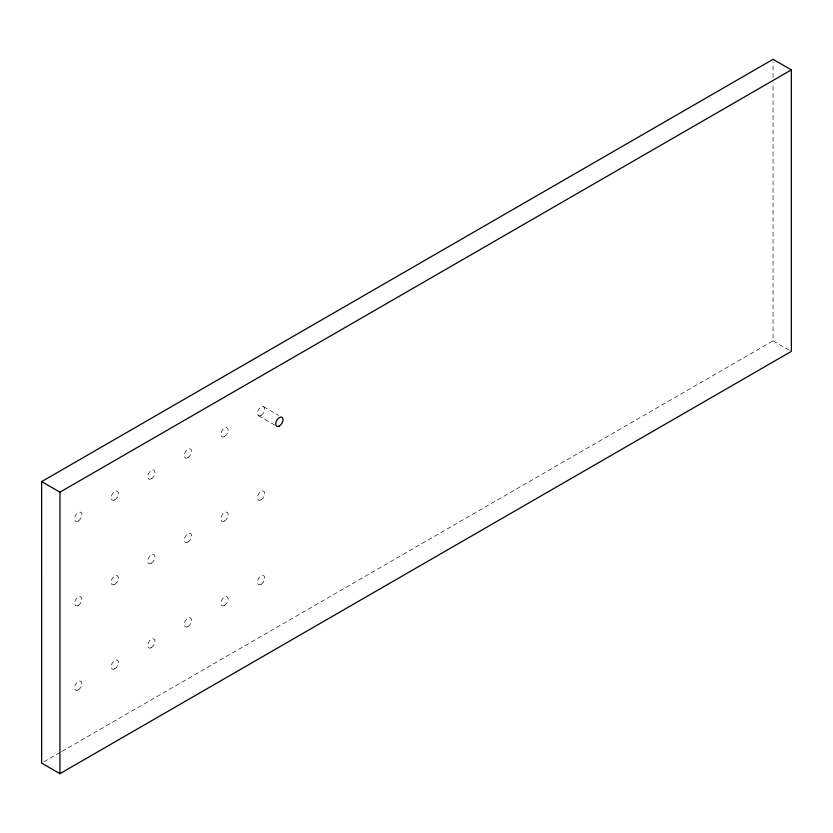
<?xml version="1.0" encoding="UTF-8"?>
<svg xmlns="http://www.w3.org/2000/svg" width="833" height="833" viewBox="0 0 833 833"><rect width="100%" height="100%" fill="white"/><g stroke="black" fill="none" stroke-linecap="round" stroke-linejoin="round"><path stroke-width="0.62" stroke-dasharray="4.17 3.12" d="M61.934 751.397L773.055 340.843L773.066 82.686M773.066 77.5L773.066 61.923M43.899 761.81L60.809 752.043M773.055 340.843L789.184 350.162M263.665 406.743L278.722 415.438M258.501 415.698L275.702 425.632M261.083 415.448A5.175 2.988 -60 0 0 264.248 407.285A5.175 2.988 -60 0 0 257.918 410.94A5.175 2.988 -60 0 0 261.083 415.448M224.514 436.554A5.175 2.988 -60 0 0 227.68 428.391A5.175 2.988 -60 0 0 221.349 432.056A5.175 2.988 -60 0 0 224.514 436.554M187.946 457.671A5.175 2.988 -60 0 0 191.111 449.508A5.175 2.988 -60 0 0 184.77 453.162A5.175 2.988 -60 0 0 187.946 457.671M151.367 478.788A5.175 2.988 -60 0 0 154.542 470.624A5.175 2.988 -60 0 0 148.201 474.279A5.175 2.988 -60 0 0 151.367 478.788M114.798 499.894A5.175 2.988 -60 0 0 117.963 491.73A5.175 2.988 -60 0 0 111.632 495.396A5.175 2.988 -60 0 0 114.798 499.894M78.229 521.01A5.175 2.988 -60 0 0 81.395 512.847A5.175 2.988 -60 0 0 75.064 516.502A5.175 2.988 -60 0 0 78.229 521.01M78.229 605.466A5.175 2.988 -60 0 0 81.395 597.303A5.175 2.988 -60 0 0 75.064 600.957A5.175 2.988 -60 0 0 78.229 605.466M114.798 584.35A5.175 2.988 -60 0 0 117.963 576.186A5.175 2.988 -60 0 0 111.632 579.841A5.175 2.988 -60 0 0 114.798 584.35M151.367 563.233A5.175 2.988 -60 0 0 154.532 555.08A5.175 2.988 -60 0 0 148.201 558.735A5.175 2.988 -60 0 0 151.367 563.233M187.935 542.127A5.175 2.988 -60 0 0 191.111 533.963A5.175 2.988 -60 0 0 184.77 537.618A5.175 2.988 -60 0 0 187.935 542.127M224.504 521.01A5.175 2.988 -60 0 0 227.68 512.847A5.175 2.988 -60 0 0 221.339 516.502A5.175 2.988 -60 0 0 224.504 521.01M261.083 499.894A5.175 2.988 -60 0 0 264.248 491.741A5.175 2.988 -60 0 0 257.907 495.396A5.175 2.988 -60 0 0 261.083 499.894M261.073 584.35A5.175 2.988 -60 0 0 264.248 576.186A5.175 2.988 -60 0 0 257.907 579.851A5.175 2.988 -60 0 0 261.073 584.35M224.504 605.466A5.175 2.988 -60 0 0 227.68 597.303A5.175 2.988 -60 0 0 221.339 600.957A5.175 2.988 -60 0 0 224.504 605.466M187.935 626.583A5.175 2.988 -60 0 0 191.101 618.419A5.175 2.988 -60 0 0 184.77 622.074A5.175 2.988 -60 0 0 187.935 626.583M151.367 647.689A5.175 2.988 -60 0 0 154.532 639.525A5.175 2.988 -60 0 0 148.201 643.191A5.175 2.988 -60 0 0 151.367 647.689M114.798 668.805A5.175 2.988 -60 0 0 117.963 660.642A5.175 2.988 -60 0 0 111.632 664.297A5.175 2.988 -60 0 0 114.798 668.805M78.229 689.922A5.175 2.988 -60 0 0 81.395 681.758A5.175 2.988 -60 0 0 75.064 685.413A5.175 2.988 -60 0 0 78.229 689.922"/><path stroke-width="1.25" d="M41.66 481.599L41.65 763.111L59.934 773.67L791.34 351.401L791.35 69.889L773.066 59.33L41.66 481.599L59.945 492.157L59.934 773.67M59.945 492.157L791.35 69.889M279.367 425.996A5.175 2.988 -60 0 0 282.533 417.843A5.175 2.988 -60 0 0 276.202 421.498A5.175 2.988 -60 0 0 279.367 425.996"/></g></svg>
